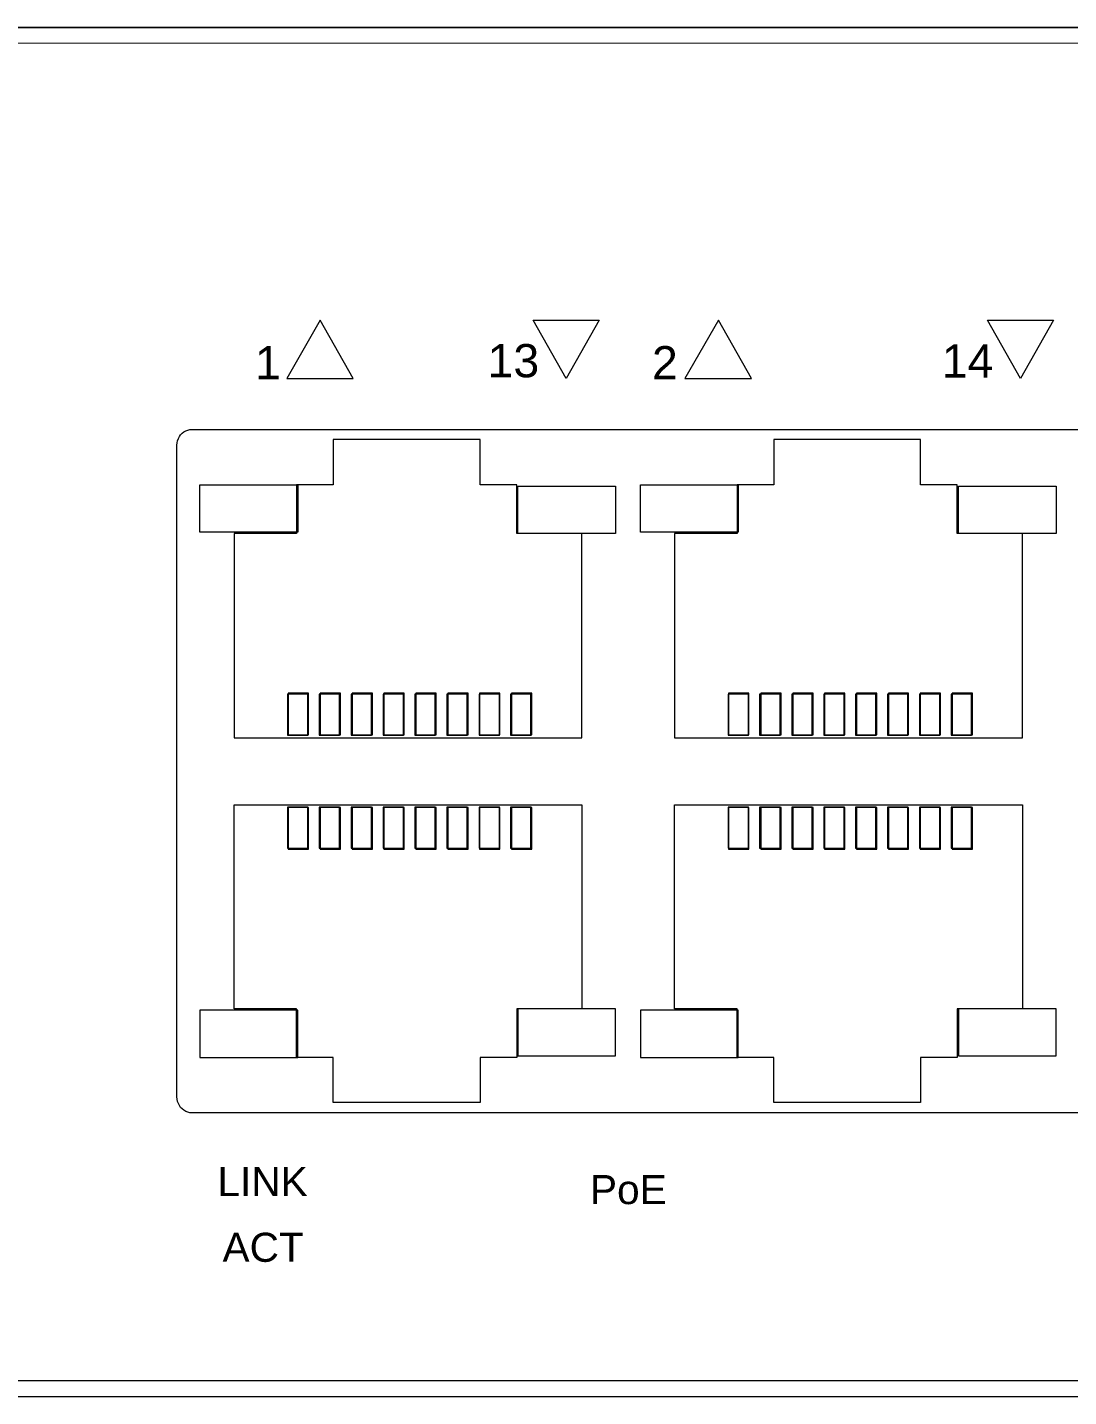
# Model space of a CAD drawing. Header units: millimetres. Extents: x -71336 to -33468, y -26189 to 22712.
# Drawn here: x -34140.29 to -34106.48, y -20113.25 to -20068.8 of the extents above; entities that cross this region are included whole.
import ezdxf

# ---------------------------------------------------------------- set-up
doc = ezdxf.new("R2010")
doc.units = ezdxf.units.MM
doc.layers.add('SC - Equipment', color=7, linetype='Continuous', lineweight=13)
doc.layers.add('SC - Rack Layout - U-guides and centreline', color=5, linetype='Continuous', lineweight=13, plot=False)
doc.styles.get("Standard").update_dxf_attribs({"font": 'arial.ttf', "height": 35})

# ---------------------------------------------------------------- blocks, each defined once
blk = doc.blocks.new('*U254')
at = {"layer": 'SC - Rack Layout - U-guides and centreline', "ltscale": 5}
blk.add_lwpolyline([(-300, 0), (300, 0)], dxfattribs=at)
blk = doc.blocks.new('*U255')
at = {"layer": 'SC - Rack Layout - U-guides and centreline', "color": 0, "linetype": 'ByBlock', "lineweight": -2, "transparency": 16777216}
for p in [(0, 177.8), (0, 133.35)]:
    blk.add_blockref('*U254', p, dxfattribs=at)
blk = doc.blocks.new('cisco-cbs350-24p-4x')
at = {"layer": 'SC - Equipment', "flags": 128}
for points in [[(238.117, 44.45), (-238.133, 44.45)], [(219.712, 44.45), (-219.712, 44.45)], [(219.712, 44.45), (-219.712, 44.45)], [(219.712, 44.45), (-219.712, 44.45)], [(-219.712, 43.934), (219.199, 43.95)], [(-65.241, 34.948), (-66.315, 33.049)], [(-64.166, 33.049), (-65.241, 34.948)], [(-58.328, 34.948), (-56.179, 34.948)], [(-57.253, 33.049), (-58.328, 34.948)], [(-58.328, 34.948), (-58.328, 34.948)], [(-56.179, 34.948), (-57.253, 33.049)], [(-52.309, 34.948), (-53.4, 33.049)], [(-51.234, 33.049), (-52.309, 34.948)], [(-43.578, 34.948), (-41.428, 34.948)], [(-42.503, 33.049), (-43.578, 34.948)], [(-43.578, 34.948), (-43.578, 34.948)], [(-41.428, 34.948), (-42.503, 33.049)], [(-66.315, 33.049), (-64.166, 33.049)], [(-66.315, 33.049), (-66.315, 33.049)], [(-53.4, 33.049), (-51.234, 33.049)], [(-53.4, 33.049), (-53.4, 33.049)], [(-69.391, 31.4), (16.119, 31.4)], [(-69.391, 31.4), (16.119, 31.4)], [(-69.887, 9.727), (-69.887, 30.883)], [(-69.887, 9.727), (-69.887, 30.883)], [(-60.048, 31.067), (-64.811, 31.067)], [(-64.811, 31.067), (-64.811, 29.601)], [(-60.048, 31.067), (-64.811, 31.067)], [(-64.811, 31.067), (-64.811, 29.601)], [(-60.048, 29.601), (-60.048, 31.067)], [(-60.048, 29.601), (-60.048, 31.067)], [(-45.744, 31.067), (-50.507, 31.067)], [(-50.507, 31.067), (-50.507, 29.601)], [(-45.744, 31.067), (-50.507, 31.067)], [(-50.507, 31.067), (-50.507, 29.601)], [(-45.744, 29.601), (-45.744, 31.067)], [(-45.744, 29.601), (-45.744, 31.067)], [(-69.143, 28.068), (-69.143, 29.601)], [(-69.143, 29.601), (-65.968, 29.601)], [(-66.001, 29.601), (-66.001, 28.018)], [(-64.811, 29.601), (-66.001, 29.601)], [(-66.001, 29.601), (-66.001, 29.601)], [(-66.001, 29.601), (-66.001, 28.018)], [(-64.811, 29.601), (-66.001, 29.601)], [(-66.001, 29.601), (-66.001, 29.601)], [(-65.968, 29.601), (-65.968, 28.068)], [(-58.857, 29.601), (-60.048, 29.601)], [(-58.857, 29.601), (-60.048, 29.601)], [(-58.857, 28.018), (-58.857, 29.601)], [(-58.857, 28.018), (-58.857, 29.601)], [(-58.824, 28.018), (-58.824, 29.551)], [(-58.824, 29.551), (-55.649, 29.551)], [(-55.649, 29.551), (-55.649, 28.018)], [(-54.839, 28.068), (-54.839, 29.601)], [(-54.839, 29.601), (-51.664, 29.601)], [(-51.697, 29.601), (-51.697, 28.018)], [(-50.507, 29.601), (-51.697, 29.601)], [(-51.697, 29.601), (-51.697, 29.601)], [(-51.697, 29.601), (-51.697, 28.018)], [(-50.507, 29.601), (-51.697, 29.601)], [(-51.697, 29.601), (-51.697, 29.601)], [(-51.664, 29.601), (-51.664, 28.068)], [(-44.553, 29.601), (-45.744, 29.601)], [(-44.553, 29.601), (-45.744, 29.601)], [(-44.553, 28.018), (-44.553, 29.601)], [(-44.553, 28.018), (-44.553, 29.601)], [(-44.52, 28.018), (-44.52, 29.551)], [(-44.52, 29.551), (-41.345, 29.551)], [(-41.345, 29.551), (-41.345, 28.018)], [(-65.968, 28.068), (-69.143, 28.068)], [(-66.001, 28.018), (-68.035, 28.018)], [(-68.035, 28.018), (-68.035, 21.388)], [(-66.001, 28.018), (-68.035, 28.018)], [(-68.035, 28.018), (-68.035, 21.388)], [(-65.968, 28.068), (-65.968, 28.068)], [(-56.741, 28.018), (-58.857, 28.018)], [(-56.741, 28.018), (-58.857, 28.018)], [(-55.649, 28.018), (-58.824, 28.018)], [(-56.741, 21.388), (-56.741, 28.018)], [(-56.741, 21.388), (-56.741, 28.018)], [(-55.649, 28.018), (-55.649, 28.018)], [(-51.664, 28.068), (-54.839, 28.068)], [(-51.697, 28.018), (-53.731, 28.018)], [(-53.731, 28.018), (-53.731, 21.388)], [(-51.697, 28.018), (-53.731, 28.018)], [(-53.731, 28.018), (-53.731, 21.388)], [(-51.664, 28.068), (-51.664, 28.068)], [(-42.437, 28.018), (-44.553, 28.018)], [(-42.437, 28.018), (-44.553, 28.018)], [(-41.345, 28.018), (-44.52, 28.018)], [(-42.437, 21.388), (-42.437, 28.018)], [(-42.437, 21.388), (-42.437, 28.018)], [(-41.345, 28.018), (-41.345, 28.018)], [(-66.299, 22.804), (-66.299, 21.471)], [(-65.637, 22.804), (-66.299, 22.804)], [(-66.299, 22.804), (-66.299, 22.804)], [(-66.282, 22.837), (-66.282, 21.488)], [(-65.621, 22.837), (-66.282, 22.837)], [(-66.282, 22.837), (-66.282, 22.837)], [(-65.637, 21.471), (-65.637, 22.804)], [(-65.621, 21.488), (-65.621, 22.837)], [(-65.274, 22.804), (-65.274, 21.471)], [(-64.612, 22.804), (-65.274, 22.804)], [(-65.274, 22.804), (-65.274, 22.804)], [(-65.241, 22.837), (-65.241, 21.488)], [(-64.579, 22.837), (-65.241, 22.837)], [(-65.241, 22.837), (-65.241, 22.837)], [(-64.612, 21.471), (-64.612, 22.804)], [(-64.579, 21.488), (-64.579, 22.837)], [(-64.232, 22.804), (-64.232, 21.471)], [(-63.57, 22.804), (-64.232, 22.804)], [(-64.232, 22.804), (-64.232, 22.804)], [(-64.199, 22.837), (-64.199, 21.488)], [(-63.537, 22.837), (-64.199, 22.837)], [(-64.199, 22.837), (-64.199, 22.837)], [(-63.57, 21.471), (-63.57, 22.804)], [(-63.537, 21.488), (-63.537, 22.837)], [(-63.19, 22.804), (-63.19, 21.471)], [(-62.529, 22.804), (-63.19, 22.804)], [(-63.19, 22.804), (-63.19, 22.804)], [(-63.173, 22.837), (-63.173, 21.488)], [(-62.512, 22.837), (-63.173, 22.837)], [(-63.173, 22.837), (-63.173, 22.837)], [(-62.529, 21.471), (-62.529, 22.804)], [(-62.512, 21.488), (-62.512, 22.837)], [(-62.165, 22.804), (-62.165, 21.471)], [(-61.503, 22.804), (-62.165, 22.804)], [(-62.165, 22.804), (-62.165, 22.804)], [(-62.132, 22.837), (-62.132, 21.488)], [(-61.47, 22.837), (-62.132, 22.837)], [(-62.132, 22.837), (-62.132, 22.837)], [(-61.503, 21.471), (-61.503, 22.804)], [(-61.47, 21.488), (-61.47, 22.837)], [(-61.123, 22.804), (-61.123, 21.471)], [(-60.461, 22.804), (-61.123, 22.804)], [(-61.123, 22.804), (-61.123, 22.804)], [(-61.09, 22.837), (-61.09, 21.488)], [(-60.428, 22.837), (-61.09, 22.837)], [(-61.09, 22.837), (-61.09, 22.837)], [(-60.461, 21.471), (-60.461, 22.804)], [(-60.428, 21.488), (-60.428, 22.837)], [(-60.081, 22.804), (-60.081, 21.471)], [(-59.42, 22.804), (-60.081, 22.804)], [(-60.081, 22.804), (-60.081, 22.804)], [(-60.065, 22.837), (-60.065, 21.488)], [(-59.403, 22.837), (-60.065, 22.837)], [(-60.065, 22.837), (-60.065, 22.837)], [(-59.42, 21.471), (-59.42, 22.804)], [(-59.403, 21.488), (-59.403, 22.837)], [(-59.056, 22.804), (-59.056, 21.471)], [(-58.394, 22.804), (-59.056, 22.804)], [(-59.056, 22.804), (-59.056, 22.804)], [(-59.023, 22.837), (-59.023, 21.488)], [(-58.361, 22.837), (-59.023, 22.837)], [(-59.023, 22.837), (-59.023, 22.837)], [(-58.394, 21.471), (-58.394, 22.804)], [(-58.361, 21.488), (-58.361, 22.837)], [(-51.995, 22.804), (-51.995, 21.471)], [(-51.333, 22.804), (-51.995, 22.804)], [(-51.995, 22.804), (-51.995, 22.804)], [(-51.978, 22.837), (-51.978, 21.488)], [(-51.317, 22.837), (-51.978, 22.837)], [(-51.978, 22.837), (-51.978, 22.837)], [(-51.333, 21.471), (-51.333, 22.804)], [(-51.317, 21.488), (-51.317, 22.837)], [(-50.97, 22.804), (-50.97, 21.471)], [(-50.308, 22.804), (-50.97, 22.804)], [(-50.97, 22.804), (-50.97, 22.804)], [(-50.936, 22.837), (-50.936, 21.488)], [(-50.275, 22.837), (-50.936, 22.837)], [(-50.936, 22.837), (-50.936, 22.837)], [(-50.308, 21.471), (-50.308, 22.804)], [(-50.275, 21.488), (-50.275, 22.837)], [(-49.928, 22.804), (-49.928, 21.471)], [(-49.266, 22.804), (-49.928, 22.804)], [(-49.928, 22.804), (-49.928, 22.804)], [(-49.895, 22.837), (-49.895, 21.488)], [(-49.233, 22.837), (-49.895, 22.837)], [(-49.895, 22.837), (-49.895, 22.837)], [(-49.266, 21.471), (-49.266, 22.804)], [(-49.233, 21.488), (-49.233, 22.837)], [(-48.886, 22.804), (-48.886, 21.471)], [(-48.225, 22.804), (-48.886, 22.804)], [(-48.886, 22.804), (-48.886, 22.804)], [(-48.869, 22.837), (-48.869, 21.488)], [(-48.208, 22.837), (-48.869, 22.837)], [(-48.869, 22.837), (-48.869, 22.837)], [(-48.225, 21.471), (-48.225, 22.804)], [(-48.208, 21.488), (-48.208, 22.837)], [(-47.861, 22.804), (-47.861, 21.471)], [(-47.199, 22.804), (-47.861, 22.804)], [(-47.861, 22.804), (-47.861, 22.804)], [(-47.828, 22.837), (-47.828, 21.488)], [(-47.166, 22.837), (-47.828, 22.837)], [(-47.828, 22.837), (-47.828, 22.837)], [(-47.199, 21.471), (-47.199, 22.804)], [(-47.166, 21.488), (-47.166, 22.837)], [(-46.819, 22.804), (-46.819, 21.471)], [(-46.157, 22.804), (-46.819, 22.804)], [(-46.819, 22.804), (-46.819, 22.804)], [(-46.786, 22.837), (-46.786, 21.488)], [(-46.141, 22.837), (-46.786, 22.837)], [(-46.786, 22.837), (-46.786, 22.837)], [(-46.157, 21.471), (-46.157, 22.804)], [(-46.141, 21.488), (-46.141, 22.837)], [(-45.777, 22.804), (-45.777, 21.471)], [(-45.116, 22.804), (-45.777, 22.804)], [(-45.777, 22.804), (-45.777, 22.804)], [(-45.761, 22.837), (-45.761, 21.488)], [(-45.099, 22.837), (-45.761, 22.837)], [(-45.761, 22.837), (-45.761, 22.837)], [(-45.116, 21.471), (-45.116, 22.804)], [(-45.099, 21.488), (-45.099, 22.837)], [(-44.752, 22.804), (-44.752, 21.471)], [(-44.09, 22.804), (-44.752, 22.804)], [(-44.752, 22.804), (-44.752, 22.804)], [(-44.719, 22.837), (-44.719, 21.488)], [(-44.057, 22.837), (-44.719, 22.837)], [(-44.719, 22.837), (-44.719, 22.837)], [(-44.09, 21.471), (-44.09, 22.804)], [(-44.057, 21.488), (-44.057, 22.837)], [(-68.035, 21.388), (-56.741, 21.388)], [(-68.035, 21.388), (-56.741, 21.388)], [(-66.299, 21.471), (-65.637, 21.471)], [(-66.282, 21.488), (-65.621, 21.488)], [(-65.274, 21.471), (-64.612, 21.471)], [(-65.241, 21.488), (-64.579, 21.488)], [(-64.232, 21.471), (-63.57, 21.471)], [(-64.199, 21.488), (-63.537, 21.488)], [(-63.19, 21.471), (-62.529, 21.471)], [(-63.173, 21.488), (-62.512, 21.488)], [(-62.165, 21.471), (-61.503, 21.471)], [(-62.132, 21.488), (-61.47, 21.488)], [(-61.123, 21.471), (-60.461, 21.471)], [(-61.09, 21.488), (-60.428, 21.488)], [(-60.081, 21.471), (-59.42, 21.471)], [(-60.065, 21.488), (-59.403, 21.488)], [(-59.056, 21.471), (-58.394, 21.471)], [(-59.023, 21.488), (-58.361, 21.488)], [(-53.731, 21.388), (-42.437, 21.388)], [(-53.731, 21.388), (-42.437, 21.388)], [(-51.995, 21.471), (-51.333, 21.471)], [(-51.978, 21.488), (-51.317, 21.488)], [(-50.97, 21.471), (-50.308, 21.471)], [(-50.936, 21.488), (-50.275, 21.488)], [(-49.928, 21.471), (-49.266, 21.471)], [(-49.895, 21.488), (-49.233, 21.488)], [(-48.886, 21.471), (-48.225, 21.471)], [(-48.869, 21.488), (-48.208, 21.488)], [(-47.861, 21.471), (-47.199, 21.471)], [(-47.828, 21.488), (-47.166, 21.488)], [(-46.819, 21.471), (-46.157, 21.471)], [(-46.786, 21.488), (-46.141, 21.488)], [(-45.777, 21.471), (-45.116, 21.471)], [(-45.761, 21.488), (-45.099, 21.488)], [(-44.752, 21.471), (-44.09, 21.471)], [(-44.719, 21.488), (-44.057, 21.488)], [(-68.035, 12.593), (-68.035, 19.206)], [(-68.035, 19.206), (-56.741, 19.206)], [(-68.035, 12.593), (-68.035, 19.206)], [(-68.035, 19.206), (-56.741, 19.206)], [(-66.299, 19.139), (-66.299, 17.807)], [(-65.637, 19.139), (-66.299, 19.139)], [(-66.299, 19.139), (-66.299, 19.139)], [(-66.282, 19.123), (-66.282, 17.773)], [(-65.621, 19.123), (-66.282, 19.123)], [(-66.282, 19.123), (-66.282, 19.123)], [(-65.637, 17.807), (-65.637, 19.139)], [(-65.621, 17.773), (-65.621, 19.123)], [(-65.274, 19.139), (-65.274, 17.807)], [(-64.612, 19.139), (-65.274, 19.139)], [(-65.274, 19.139), (-65.274, 19.139)], [(-65.241, 19.123), (-65.241, 17.773)], [(-64.579, 19.123), (-65.241, 19.123)], [(-65.241, 19.123), (-65.241, 19.123)], [(-64.612, 17.807), (-64.612, 19.139)], [(-64.579, 17.773), (-64.579, 19.123)], [(-64.232, 19.139), (-64.232, 17.807)], [(-63.57, 19.139), (-64.232, 19.139)], [(-64.232, 19.139), (-64.232, 19.139)], [(-64.199, 19.123), (-64.199, 17.773)], [(-63.537, 19.123), (-64.199, 19.123)], [(-64.199, 19.123), (-64.199, 19.123)], [(-63.57, 17.807), (-63.57, 19.139)], [(-63.537, 17.773), (-63.537, 19.123)], [(-63.19, 19.139), (-63.19, 17.807)], [(-62.529, 19.139), (-63.19, 19.139)], [(-63.19, 19.139), (-63.19, 19.139)], [(-63.173, 19.123), (-63.173, 17.773)], [(-62.512, 19.123), (-63.173, 19.123)], [(-63.173, 19.123), (-63.173, 19.123)], [(-62.529, 17.807), (-62.529, 19.139)], [(-62.512, 17.773), (-62.512, 19.123)], [(-62.165, 19.139), (-62.165, 17.807)], [(-61.503, 19.139), (-62.165, 19.139)], [(-62.165, 19.139), (-62.165, 19.139)], [(-62.132, 19.123), (-62.132, 17.773)], [(-61.47, 19.123), (-62.132, 19.123)], [(-62.132, 19.123), (-62.132, 19.123)], [(-61.503, 17.807), (-61.503, 19.139)], [(-61.47, 17.773), (-61.47, 19.123)], [(-61.123, 19.139), (-61.123, 17.807)], [(-60.461, 19.139), (-61.123, 19.139)], [(-61.123, 19.139), (-61.123, 19.139)], [(-61.09, 19.123), (-61.09, 17.773)], [(-60.428, 19.123), (-61.09, 19.123)], [(-61.09, 19.123), (-61.09, 19.123)], [(-60.461, 17.807), (-60.461, 19.139)], [(-60.428, 17.773), (-60.428, 19.123)], [(-60.081, 19.139), (-60.081, 17.807)], [(-59.42, 19.139), (-60.081, 19.139)], [(-60.081, 19.139), (-60.081, 19.139)], [(-60.065, 19.123), (-60.065, 17.773)], [(-59.403, 19.123), (-60.065, 19.123)], [(-60.065, 19.123), (-60.065, 19.123)], [(-59.42, 17.807), (-59.42, 19.139)], [(-59.403, 17.773), (-59.403, 19.123)], [(-59.056, 19.139), (-59.056, 17.807)], [(-58.394, 19.139), (-59.056, 19.139)], [(-59.056, 19.139), (-59.056, 19.139)], [(-59.023, 19.123), (-59.023, 17.773)], [(-58.361, 19.123), (-59.023, 19.123)], [(-59.023, 19.123), (-59.023, 19.123)], [(-58.394, 17.807), (-58.394, 19.139)], [(-58.361, 17.773), (-58.361, 19.123)], [(-56.741, 19.206), (-56.741, 12.593)], [(-56.741, 19.206), (-56.741, 12.593)], [(-53.731, 12.593), (-53.731, 19.206)], [(-53.731, 19.206), (-42.437, 19.206)], [(-53.731, 12.593), (-53.731, 19.206)], [(-53.731, 19.206), (-42.437, 19.206)], [(-51.995, 19.139), (-51.995, 17.807)], [(-51.333, 19.139), (-51.995, 19.139)], [(-51.995, 19.139), (-51.995, 19.139)], [(-51.978, 19.123), (-51.978, 17.773)], [(-51.317, 19.123), (-51.978, 19.123)], [(-51.978, 19.123), (-51.978, 19.123)], [(-51.333, 17.807), (-51.333, 19.139)], [(-51.317, 17.773), (-51.317, 19.123)], [(-50.97, 19.139), (-50.97, 17.807)], [(-50.308, 19.139), (-50.97, 19.139)], [(-50.97, 19.139), (-50.97, 19.139)], [(-50.936, 19.123), (-50.936, 17.773)], [(-50.275, 19.123), (-50.936, 19.123)], [(-50.936, 19.123), (-50.936, 19.123)], [(-50.308, 17.807), (-50.308, 19.139)], [(-50.275, 17.773), (-50.275, 19.123)], [(-49.928, 19.139), (-49.928, 17.807)], [(-49.266, 19.139), (-49.928, 19.139)], [(-49.928, 19.139), (-49.928, 19.139)], [(-49.895, 19.123), (-49.895, 17.773)], [(-49.233, 19.123), (-49.895, 19.123)], [(-49.895, 19.123), (-49.895, 19.123)], [(-49.266, 17.807), (-49.266, 19.139)], [(-49.233, 17.773), (-49.233, 19.123)], [(-48.886, 19.139), (-48.886, 17.807)], [(-48.225, 19.139), (-48.886, 19.139)], [(-48.886, 19.139), (-48.886, 19.139)], [(-48.869, 19.123), (-48.869, 17.773)], [(-48.208, 19.123), (-48.869, 19.123)], [(-48.869, 19.123), (-48.869, 19.123)], [(-48.225, 17.807), (-48.225, 19.139)], [(-48.208, 17.773), (-48.208, 19.123)], [(-47.861, 19.139), (-47.861, 17.807)], [(-47.199, 19.139), (-47.861, 19.139)], [(-47.861, 19.139), (-47.861, 19.139)], [(-47.828, 19.123), (-47.828, 17.773)], [(-47.166, 19.123), (-47.828, 19.123)], [(-47.828, 19.123), (-47.828, 19.123)], [(-47.199, 17.807), (-47.199, 19.139)], [(-47.166, 17.773), (-47.166, 19.123)], [(-46.819, 19.139), (-46.819, 17.807)], [(-46.157, 19.139), (-46.819, 19.139)], [(-46.819, 19.139), (-46.819, 19.139)], [(-46.786, 19.123), (-46.786, 17.773)], [(-46.141, 19.123), (-46.786, 19.123)], [(-46.786, 19.123), (-46.786, 19.123)], [(-46.157, 17.807), (-46.157, 19.139)], [(-46.141, 17.773), (-46.141, 19.123)], [(-45.777, 19.139), (-45.777, 17.807)], [(-45.116, 19.139), (-45.777, 19.139)], [(-45.777, 19.139), (-45.777, 19.139)], [(-45.761, 19.123), (-45.761, 17.773)], [(-45.099, 19.123), (-45.761, 19.123)], [(-45.761, 19.123), (-45.761, 19.123)], [(-45.116, 17.807), (-45.116, 19.139)], [(-45.099, 17.773), (-45.099, 19.123)], [(-44.752, 19.139), (-44.752, 17.807)], [(-44.09, 19.139), (-44.752, 19.139)], [(-44.752, 19.139), (-44.752, 19.139)], [(-44.719, 19.123), (-44.719, 17.773)], [(-44.057, 19.123), (-44.719, 19.123)], [(-44.719, 19.123), (-44.719, 19.123)], [(-44.09, 17.807), (-44.09, 19.139)], [(-44.057, 17.773), (-44.057, 19.123)], [(-42.437, 19.206), (-42.437, 12.593)], [(-42.437, 19.206), (-42.437, 12.593)], [(-66.299, 17.807), (-65.637, 17.807)], [(-65.274, 17.807), (-64.612, 17.807)], [(-64.232, 17.807), (-63.57, 17.807)], [(-63.19, 17.807), (-62.529, 17.807)], [(-62.165, 17.807), (-61.503, 17.807)], [(-61.123, 17.807), (-60.461, 17.807)], [(-60.081, 17.807), (-59.42, 17.807)], [(-59.056, 17.807), (-58.394, 17.807)], [(-51.995, 17.807), (-51.333, 17.807)], [(-50.97, 17.807), (-50.308, 17.807)], [(-49.928, 17.807), (-49.266, 17.807)], [(-48.886, 17.807), (-48.225, 17.807)], [(-47.861, 17.807), (-47.199, 17.807)], [(-46.819, 17.807), (-46.157, 17.807)], [(-45.777, 17.807), (-45.116, 17.807)], [(-44.752, 17.807), (-44.09, 17.807)], [(-66.282, 17.773), (-65.621, 17.773)], [(-65.241, 17.773), (-64.579, 17.773)], [(-64.199, 17.773), (-63.537, 17.773)], [(-63.173, 17.773), (-62.512, 17.773)], [(-62.132, 17.773), (-61.47, 17.773)], [(-61.09, 17.773), (-60.428, 17.773)], [(-60.065, 17.773), (-59.403, 17.773)], [(-59.023, 17.773), (-58.361, 17.773)], [(-51.978, 17.773), (-51.317, 17.773)], [(-50.936, 17.773), (-50.275, 17.773)], [(-49.895, 17.773), (-49.233, 17.773)], [(-48.869, 17.773), (-48.208, 17.773)], [(-47.828, 17.773), (-47.166, 17.773)], [(-46.786, 17.773), (-46.141, 17.773)], [(-45.761, 17.773), (-45.099, 17.773)], [(-44.719, 17.773), (-44.057, 17.773)], [(-65.968, 12.543), (-69.143, 12.543)], [(-69.143, 12.543), (-69.143, 11.01)], [(-66.001, 12.593), (-68.035, 12.593)], [(-66.001, 12.593), (-68.035, 12.593)], [(-66.001, 11.01), (-66.001, 12.593)], [(-66.001, 11.01), (-66.001, 12.593)], [(-65.968, 11.01), (-65.968, 12.543)], [(-65.968, 12.543), (-65.968, 12.543)], [(-56.741, 12.593), (-58.857, 12.593)], [(-58.857, 12.593), (-58.857, 11.01)], [(-56.741, 12.593), (-58.857, 12.593)], [(-58.857, 12.593), (-58.857, 11.01)], [(-55.649, 12.593), (-58.824, 12.593)], [(-58.824, 12.593), (-58.824, 11.06)], [(-55.649, 11.06), (-55.649, 12.593)], [(-55.649, 12.593), (-55.649, 12.593)], [(-51.664, 12.543), (-54.839, 12.543)], [(-54.839, 12.543), (-54.839, 11.01)], [(-51.697, 12.593), (-53.731, 12.593)], [(-51.697, 12.593), (-53.731, 12.593)], [(-51.697, 11.01), (-51.697, 12.593)], [(-51.697, 11.01), (-51.697, 12.593)], [(-51.664, 11.01), (-51.664, 12.543)], [(-51.664, 12.543), (-51.664, 12.543)], [(-42.437, 12.593), (-44.553, 12.593)], [(-44.553, 12.593), (-44.553, 11.01)], [(-42.437, 12.593), (-44.553, 12.593)], [(-44.553, 12.593), (-44.553, 11.01)], [(-41.345, 12.593), (-44.52, 12.593)], [(-44.52, 12.593), (-44.52, 11.06)], [(-41.345, 11.06), (-41.345, 12.593)], [(-41.345, 12.593), (-41.345, 12.593)], [(-69.143, 11.01), (-65.968, 11.01)], [(-64.811, 11.01), (-66.001, 11.01)], [(-66.001, 11.01), (-66.001, 11.01)], [(-64.811, 11.01), (-66.001, 11.01)], [(-66.001, 11.01), (-66.001, 11.01)], [(-64.811, 9.544), (-64.811, 11.01)], [(-64.811, 9.544), (-64.811, 11.01)], [(-58.857, 11.01), (-60.048, 11.01)], [(-60.048, 11.01), (-60.048, 9.544)], [(-58.857, 11.01), (-60.048, 11.01)], [(-60.048, 11.01), (-60.048, 9.544)], [(-58.824, 11.06), (-55.649, 11.06)], [(-54.839, 11.01), (-51.664, 11.01)], [(-50.507, 11.01), (-51.697, 11.01)], [(-51.697, 11.01), (-51.697, 11.01)], [(-50.507, 11.01), (-51.697, 11.01)], [(-51.697, 11.01), (-51.697, 11.01)], [(-50.507, 9.544), (-50.507, 11.01)], [(-50.507, 9.544), (-50.507, 11.01)], [(-44.553, 11.01), (-45.744, 11.01)], [(-45.744, 11.01), (-45.744, 9.544)], [(-44.553, 11.01), (-45.744, 11.01)], [(-45.744, 11.01), (-45.744, 9.544)], [(-44.52, 11.06), (-41.345, 11.06)], [(-60.048, 9.544), (-64.811, 9.544)], [(-60.048, 9.544), (-64.811, 9.544)], [(-45.744, 9.544), (-50.507, 9.544)], [(-45.744, 9.544), (-50.507, 9.544)], [(16.119, 9.211), (-69.391, 9.211)], [(16.119, 9.211), (-69.391, 9.211)], [(219.712, 0.516), (-219.712, 0.516)], [(-238.133, 0), (238.117, 0)], [(-219.712, 0), (219.712, 0)], [(-219.712, 0), (219.712, 0)], [(-219.712, 0), (219.712, 0)]]:
    blk.add_lwpolyline(points, dxfattribs=at)
at = {"layer": 'SC - Equipment'}
for points in [[(-69.887, 30.883), (-69.882, 30.959), (-69.867, 31.032), (-69.842, 31.1), (-69.809, 31.164), (-69.768, 31.221), (-69.72, 31.272), (-69.664, 31.316), (-69.603, 31.351), (-69.537, 31.378), (-69.466, 31.394), (-69.391, 31.4)], [(-69.887, 30.883), (-69.882, 30.959), (-69.867, 31.032), (-69.842, 31.1), (-69.809, 31.164), (-69.768, 31.221), (-69.72, 31.272), (-69.664, 31.316), (-69.603, 31.351), (-69.537, 31.378), (-69.466, 31.394), (-69.391, 31.4)], [(-69.391, 9.211), (-69.466, 9.217), (-69.537, 9.233), (-69.603, 9.259), (-69.664, 9.295), (-69.72, 9.338), (-69.768, 9.389), (-69.809, 9.447), (-69.842, 9.51), (-69.867, 9.579), (-69.882, 9.651), (-69.887, 9.727)], [(-69.391, 9.211), (-69.466, 9.217), (-69.537, 9.233), (-69.603, 9.259), (-69.664, 9.295), (-69.72, 9.338), (-69.768, 9.389), (-69.809, 9.447), (-69.842, 9.51), (-69.867, 9.579), (-69.882, 9.651), (-69.887, 9.727)]]:
    blk.add_lwpolyline(points, dxfattribs=at)
for s, height, p in [('1', 1.079, (-67.354, 33.024)), ('13', 1.0787, (-59.803, 33.091)), ('2', 1.079, (-54.466, 33.024)), ('14', 1.0787, (-45.06, 33.081)), ('LINK', 0.9439, (-68.572, 6.508)), ('PoE', 0.9439, (-56.479, 6.249)), ('ACT', 0.9439, (-68.408, 4.376))]:
    blk.add_text(s, height=height, dxfattribs=at).set_placement(p)

msp = doc.modelspace()

# ---------------------------------------------------------------- block references
msp.add_blockref('cisco-cbs350-24p-4x', (-34065.543, -20113.247))
at = {"layer": 'SC - Rack Layout - U-guides and centreline'}
msp.add_blockref('*U255', (-34065.543, -20246.597), dxfattribs=at)

doc.saveas('drawing.dxf')
